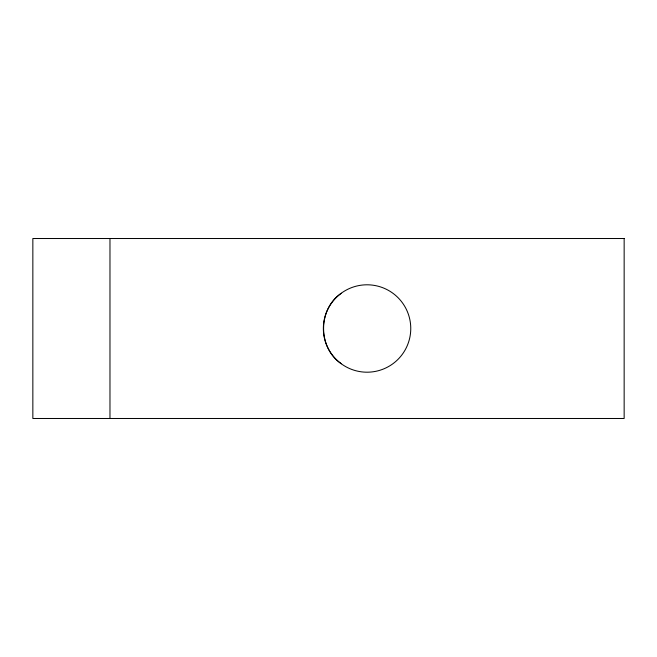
<?xml version="1.0" encoding="UTF-8"?>
<svg xmlns="http://www.w3.org/2000/svg" width="657" height="657" viewBox="0 0 657 657"><rect width="100%" height="100%" fill="white"/><g stroke="black" fill="none" stroke-linecap="round" stroke-linejoin="round"><path stroke-width="0.99" d="M341.353 293.26C317.668 309.069 317.668 347.931 341.353 363.74M109.974 238.516L109.974 418.484M624.15 238.516L32.85 238.516L32.85 418.484L624.15 418.484L624.15 238.516M340.638 363.313A43.707 43.707 0 0 0 410.42 333.978A43.707 43.707 0 0 0 350.124 288.209A43.707 43.707 0 0 0 340.638 363.313"/></g></svg>
